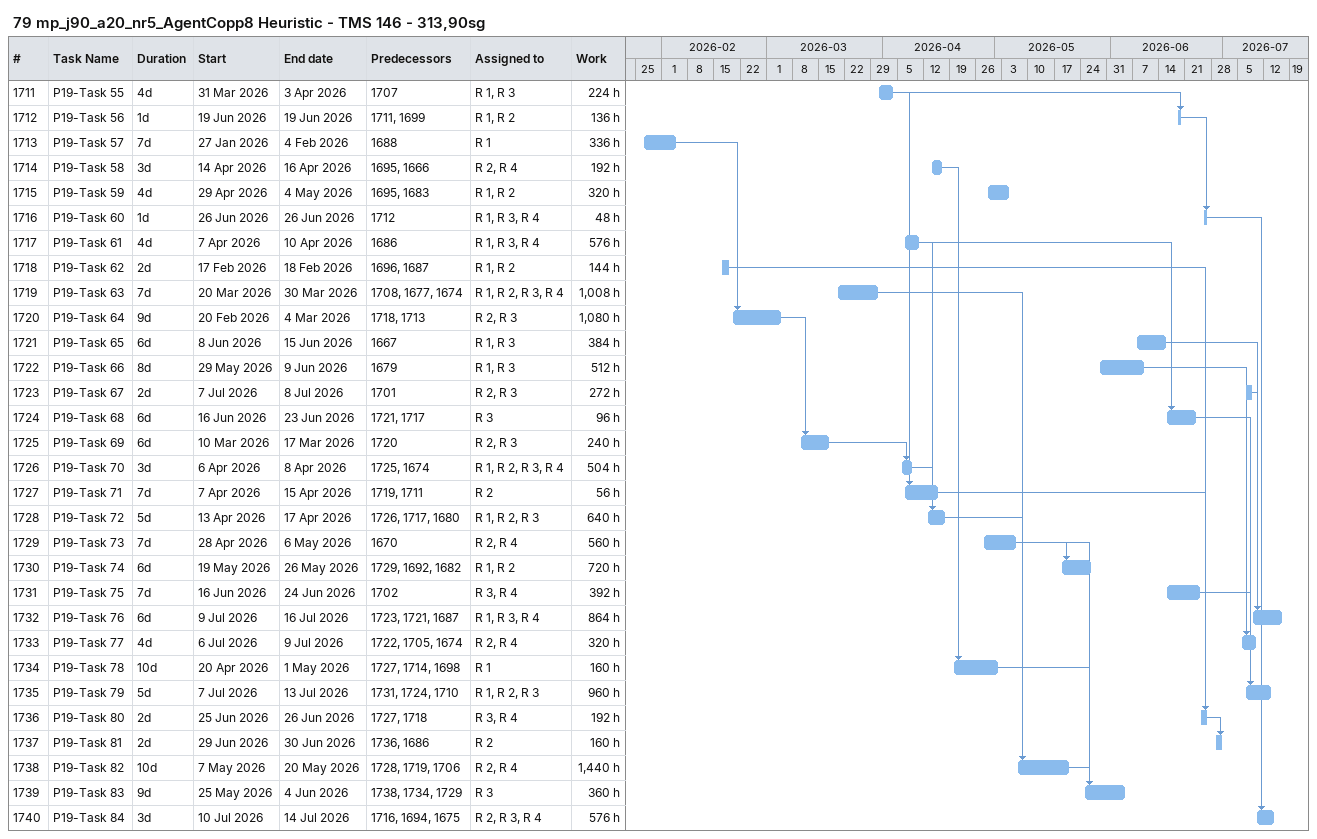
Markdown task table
79 mp_j90_a20_nr5_AgentCopp8 Heuristic - TMS 146 - 313,90sg

| ID | Task | Duration | Start | Finish | Predecessors | Resources | Work (h) |
|---|---|---|---|---|---|---|---|
| 1711 | P19-Task 55 | 4d | 2026-03-31 | 2026-04-03 | 1707 | R 1, R 3 | 224 |
| 1712 | P19-Task 56 | 1d | 2026-06-19 | 2026-06-19 | 1711, 1699 | R 1, R 2 | 136 |
| 1713 | P19-Task 57 | 7d | 2026-01-27 | 2026-02-04 | 1688 | R 1 | 336 |
| 1714 | P19-Task 58 | 3d | 2026-04-14 | 2026-04-16 | 1695, 1666 | R 2, R 4 | 192 |
| 1715 | P19-Task 59 | 4d | 2026-04-29 | 2026-05-04 | 1695, 1683 | R 1, R 2 | 320 |
| 1716 | P19-Task 60 | 1d | 2026-06-26 | 2026-06-26 | 1712 | R 1, R 3, R 4 | 48 |
| 1717 | P19-Task 61 | 4d | 2026-04-07 | 2026-04-10 | 1686 | R 1, R 3, R 4 | 576 |
| 1718 | P19-Task 62 | 2d | 2026-02-17 | 2026-02-18 | 1696, 1687 | R 1, R 2 | 144 |
| 1719 | P19-Task 63 | 7d | 2026-03-20 | 2026-03-30 | 1708, 1677, 1674 | R 1, R 2, R 3, R 4 | 1008 |
| 1720 | P19-Task 64 | 9d | 2026-02-20 | 2026-03-04 | 1718, 1713 | R 2, R 3 | 1080 |
| 1721 | P19-Task 65 | 6d | 2026-06-08 | 2026-06-15 | 1667 | R 1, R 3 | 384 |
| 1722 | P19-Task 66 | 8d | 2026-05-29 | 2026-06-09 | 1679 | R 1, R 3 | 512 |
| 1723 | P19-Task 67 | 2d | 2026-07-07 | 2026-07-08 | 1701 | R 2, R 3 | 272 |
| 1724 | P19-Task 68 | 6d | 2026-06-16 | 2026-06-23 | 1721, 1717 | R 3 | 96 |
| 1725 | P19-Task 69 | 6d | 2026-03-10 | 2026-03-17 | 1720 | R 2, R 3 | 240 |
| 1726 | P19-Task 70 | 3d | 2026-04-06 | 2026-04-08 | 1725, 1674 | R 1, R 2, R 3, R 4 | 504 |
| 1727 | P19-Task 71 | 7d | 2026-04-07 | 2026-04-15 | 1719, 1711 | R 2 | 56 |
| 1728 | P19-Task 72 | 5d | 2026-04-13 | 2026-04-17 | 1726, 1717, 1680 | R 1, R 2, R 3 | 640 |
| 1729 | P19-Task 73 | 7d | 2026-04-28 | 2026-05-06 | 1670 | R 2, R 4 | 560 |
| 1730 | P19-Task 74 | 6d | 2026-05-19 | 2026-05-26 | 1729, 1692, 1682 | R 1, R 2 | 720 |
| 1731 | P19-Task 75 | 7d | 2026-06-16 | 2026-06-24 | 1702 | R 3, R 4 | 392 |
| 1732 | P19-Task 76 | 6d | 2026-07-09 | 2026-07-16 | 1723, 1721, 1687 | R 1, R 3, R 4 | 864 |
| 1733 | P19-Task 77 | 4d | 2026-07-06 | 2026-07-09 | 1722, 1705, 1674 | R 2, R 4 | 320 |
| 1734 | P19-Task 78 | 10d | 2026-04-20 | 2026-05-01 | 1727, 1714, 1698 | R 1 | 160 |
| 1735 | P19-Task 79 | 5d | 2026-07-07 | 2026-07-13 | 1731, 1724, 1710 | R 1, R 2, R 3 | 960 |
| 1736 | P19-Task 80 | 2d | 2026-06-25 | 2026-06-26 | 1727, 1718 | R 3, R 4 | 192 |
| 1737 | P19-Task 81 | 2d | 2026-06-29 | 2026-06-30 | 1736, 1686 | R 2 | 160 |
| 1738 | P19-Task 82 | 10d | 2026-05-07 | 2026-05-20 | 1728, 1719, 1706 | R 2, R 4 | 1440 |
| 1739 | P19-Task 83 | 9d | 2026-05-25 | 2026-06-04 | 1738, 1734, 1729 | R 3 | 360 |
| 1740 | P19-Task 84 | 3d | 2026-07-10 | 2026-07-14 | 1716, 1694, 1675 | R 2, R 3, R 4 | 576 |
